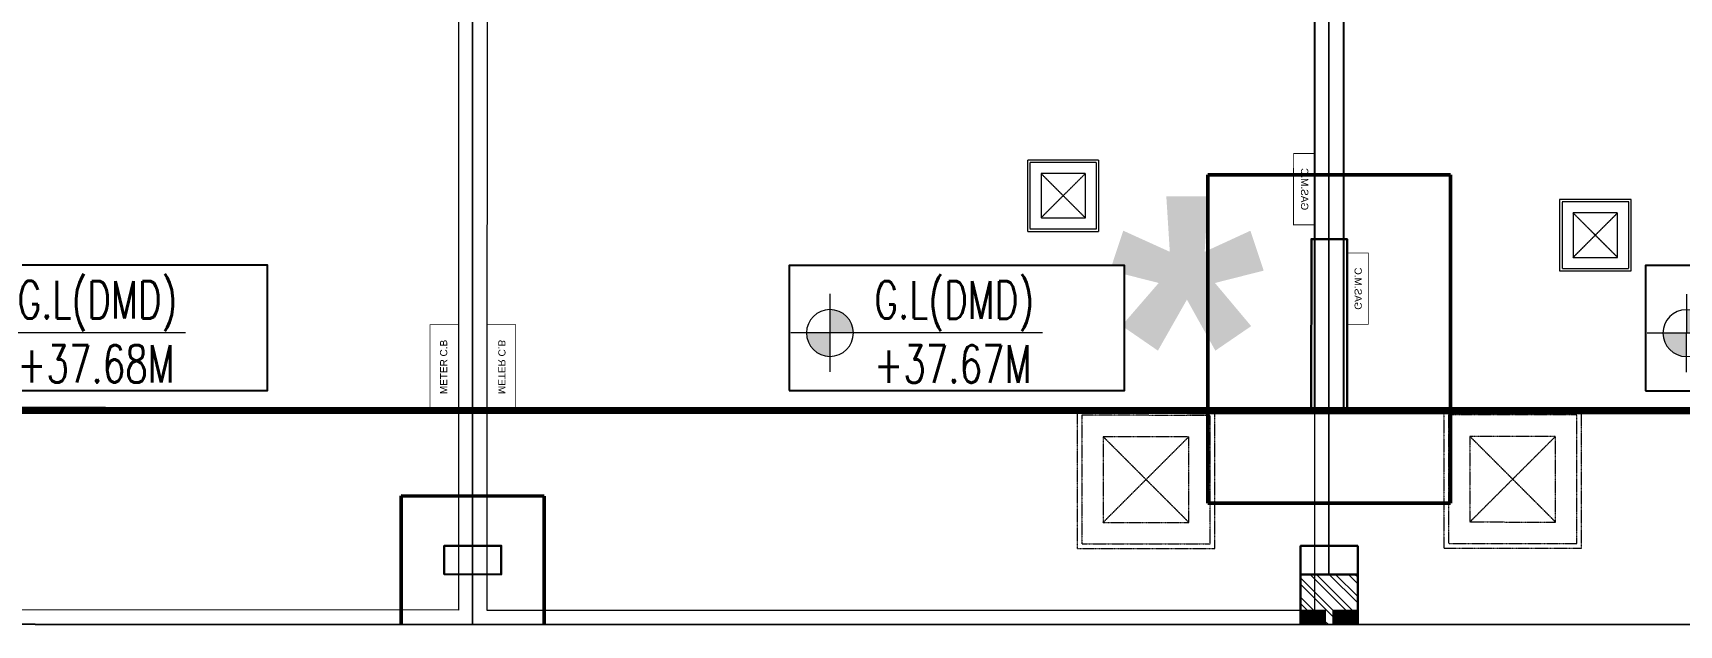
# Model space of a CAD drawing. Header units: centimetres. Extents: x -6122352 to 4157695, y -1694241 to 1947892.
# Drawn here: x 237721 to 249254, y -198796 to -194646 of the extents above; entities that cross this region are included whole.
import ezdxf
from ezdxf.enums import TextEntityAlignment as Align
from ezdxf.xclip import XClip

# ---------------------------------------------------------------- set-up
doc = ezdxf.new("R2010")
doc.units = ezdxf.units.CM
doc.header["$MEASUREMENT"] = 0
doc.header["$XCLIPFRAME"] = 2
for name, pattern in [('23585-XR-AR-END-SETTING OUT PLAN$0$HIDDEN', [0.375, 0.25, -0.125]), ('DASHED2', [0.375, 0.25, -0.125]), ('XR-AR-END-SETTING OUT PLAN$0$23261-XR-AR-SI-GF$0$HIDDEN', [0.375, 0.25, -0.125])]:
    doc.linetypes.add(name, pattern=pattern)
doc.layers.add('08-Compound Wall-4', color=7, linetype='Continuous', lineweight=25, true_color=0xff4405)
doc.layers.add('23585-XR-AR-DAMAC PLOT LIMITS$0$1-End units', color=7, linetype='Continuous', lineweight=5, true_color=0xf8991e)
for name, color, linetype in [('23585-XR-AR-BOUNDARY WALLS AND SETBACKS$0$setback', 7, 'XR-AR-END-SETTING OUT PLAN$0$23261-XR-AR-SI-GF$0$HIDDEN'), ('23585-XR-AR-END-ANNO-GF$0$XR-END-GROUND FLOOR PLAN$0$XR-MIDDLE-GROUND FLOOR PLAN$0$-LPG-CABINET', 6, 'Continuous'), ('23585-XR-AR-MID-ANNO-GF$0$945-4P-1-101-GROUND FLOOR PLAN$0$XR-MIDDLE-GROUND FLOOR PLAN$0$XR-MIDDLE-GROUND FLOOR PLAN$0$-LPG-CABINET', 6, 'Continuous'), ('@MI-MEP', 7, 'Continuous'), ('@MI-REF LAYER', 7, 'Continuous'), ('B_TH_6', 7, 'Continuous'), ('XR-AR-MID-SETTING OUT FOR MASTER$0$23585-XR-AR-MID-GROUND FLOOR$0$GS-HATCH-FLOOR TILE', 251, 'Continuous'), ('XREF1$0$S-LEVELS', 2, 'Continuous'), ('XREF1$0$TYPICAL NEW PROFILE', 3, 'Continuous')]:
    doc.layers.add(name, color=color, linetype=linetype)
for name, color, linetype, lineweight in [('23585-XR-AR-DAMAC PLOT LIMITS$0$1-Mid units', 41, 'Continuous', 5), ('23585-XR-AR-END-ANNO-GF$0$XR-END-GROUND FLOOR PLAN$0$XR-MIDDLE-GROUND FLOOR PLAN$0$S-ANNO-TXT', 3, 'Continuous', 25), ('23585-XR-AR-END-SETTING OUT PLAN$0$A-FLOR-UNDR', 8, '23585-XR-AR-END-SETTING OUT PLAN$0$HIDDEN', 5), ('23585-XR-AR-MID-ANNO-GF$0$945-4P-1-101-GROUND FLOOR PLAN$0$XR-MIDDLE-GROUND FLOOR PLAN$0$XR-MIDDLE-GROUND FLOOR PLAN$0$-DR-RW', 6, 'Continuous', 5), ('23585-XR-AR-MID-ANNO-GF$0$945-4P-1-101-GROUND FLOOR PLAN$0$XR-MIDDLE-GROUND FLOOR PLAN$0$XR-MIDDLE-GROUND FLOOR PLAN$0$S-ANNO-TXT', 3, 'Continuous', 25), ('@ Foundations', 4, 'DASHED2', 50), ('A-ANNO-TEXT', 3, 'Continuous', 25), ('A-FLOR-XREF', 7, 'Continuous', 9), ('A-WALL', 7, 'Continuous', 30), ('A-WALL-PATT', 8, 'Continuous', 5), ('XR-AR-END-SETTING OUT PLAN$0$23585-XR-AR-END-GROUND FLOOR$0$S-COLS', 51, 'Continuous', 40), ('XR-AR-END-SETTING OUT PLAN$0$23585-XR-AR-END-GROUND FLOOR$0$S-COLS-PATT', 8, 'Continuous', 5), ('XR-AR-MID-SETTING OUT FOR MASTER$0$23585-XR-AR-MID-GROUND FLOOR$0$A-FLOR-PATT', 8, 'Continuous', 5), ('XR-AR-MID-SETTING OUT FOR MASTER$0$23585-XR-AR-MID-GROUND FLOOR$0$S-COLS', 51, 'Continuous', 40), ('XR-END-GROUND FLOOR PLAN$0$XR-END-GROUND FLOOR PLAN$0$A-FLOR-PATT_EXT', 8, 'Continuous', 5), ('XR-END-GROUND FLOOR PLAN$0$XR-MIDDLE TYPE 2-GROUND FLOOR PLAN$0$XR-MIDDLE-GROUND FLOOR PLAN$0$-DR-RW', 6, 'Continuous', 5), ('XR-END-GROUND FLOOR PLAN$0$XR-MIDDLE TYPE 2-GROUND FLOOR PLAN$0$XR-MIDDLE-GROUND FLOOR PLAN$0$S-ANNO-TXT', 3, 'Continuous', 25), ('XREF1$0$36-TAGLVL', 23, 'Continuous', 9)]:
    doc.layers.add(name, color=color, linetype=linetype, lineweight=lineweight)
doc.styles.add('23585-XR-AR-END-ANNO-GF$0$SDC-TEXT', font='arial.ttf')
doc.styles.add('23585-XR-AR-MID-ANNO-GF$0$SDC-TEXT', font='arial.ttf')
doc.styles.add('Arial', font='arialbd.ttf')
doc.styles.add('XR-END-GROUND FLOOR PLAN$0$XR-MIDDLE TYPE 2-GROUND FLOOR PLAN$0$XR-MIDDLE-GROUND FLOOR PLAN$0$Arial_1', font='arial.ttf', dxfattribs={"height": 0.002951})
doc.styles.add('XREF1$0$DLT_TEXT', font='romans.shx', dxfattribs={"width": 0.7})

# ---------------------------------------------------------------- blocks, each defined once
blk = doc.blocks.new('23585-XR-AR-BOUNDARY WALLS AND SETBACKS')
at = {"layer": '23585-XR-AR-BOUNDARY WALLS AND SETBACKS$0$setback', "ltscale": 40, "const_width": 0.05}
blk.add_lwpolyline([(496708.041, 2768950.12), (496693.664, 2768963.294), (496689.51, 2768958.761), (496685.457, 2768954.338), (496681.404, 2768949.914), (496677.35, 2768945.49), (496673.297, 2768941.066), (496669.243, 2768936.643), (496665.19, 2768932.219), (496661.035, 2768927.684), (496675.412, 2768914.511), (496679.567, 2768919.045), (496683.621, 2768923.469), (496687.674, 2768927.893, -0.000006), (496687.674, 2768927.893), (496691.727, 2768932.316), (496695.781, 2768936.74), (496699.834, 2768941.164), (496703.888, 2768945.588), (496708.041, 2768950.12)], format="xyb", dxfattribs=at)
blk = doc.blocks.new('A$C9d9485f6')
at = {"layer": 'A-ANNO-TEXT', "rotation": 312.4881850805905}
blk.add_blockref('23585-XR-AR-BOUNDARY WALLS AND SETBACKS', (-2377088.535, -1504219.252), dxfattribs=at)
blk = doc.blocks.new('23585-XR-AR-DAMAC PLOT LIMITS')
at = {"layer": '23585-XR-AR-DAMAC PLOT LIMITS$0$1-End units', "color": 251, "true_color": 0x636466}
blk.add_lwpolyline([(496711.173, 2768951.318), (496704.993, 2768944.574), (496687.298, 2768960.788), (496693.479, 2768967.533)], close=True, dxfattribs=at)
at = {"layer": '23585-XR-AR-DAMAC PLOT LIMITS$0$1-Mid units', "color": 251, "true_color": 0x636466}
for points in [[(496683.245, 2768956.364), (496687.298, 2768960.788), (496704.993, 2768944.574), (496700.94, 2768940.15)], [(496679.192, 2768951.941), (496683.245, 2768956.364), (496700.94, 2768940.15), (496696.887, 2768935.727)]]:
    blk.add_lwpolyline(points, close=True, dxfattribs=at)
blk = doc.blocks.new('A$Cf093b529')
at = {"layer": 'A-ANNO-TEXT'}
blk.add_blockref('23585-XR-AR-DAMAC PLOT LIMITS', (-495391.99, -2768603.442), dxfattribs=at)
blk = doc.blocks.new('A$Ca33b49e3')
at = {"color": 1, "true_color": 0xeb0000, "const_width": 0.008}
blk.add_lwpolyline([(54.298, 0), (54.297, -24), (45.15, -24), (39.15, -24), (33.15, -24), (27.15, -24), (21.15, -24), (15.15, -24), (9.15, -24), (0, -24), (0, 0), (9.15, 0), (15.15, 0), (21.15, 0), (27.15, 0), (33.15, 0), (39.15, 0), (45.15, 0)], close=True, dxfattribs=at)
blk = doc.blocks.new('XR-AR-END-SETTING OUT PLAN$0$23585-XR-AR-END-GROUND FLOOR$0$A$C75a8815d')
at = {"layer": 'XR-AR-END-SETTING OUT PLAN$0$23585-XR-AR-END-GROUND FLOOR$0$S-COLS', "color": 252, "lineweight": 30}
for points in [[(6025, -4000), (6025, -2800), (6275, -2800), (6275, -4000)], [(5950, -4950), (6350, -4950), (6350, -5150), (5950, -5150)]]:
    blk.add_lwpolyline(points, close=True, dxfattribs=at)
blk = doc.blocks.new('23585-XR-AR-END-SETTING OUT PLAN$0$MH-800')
at = {"ltscale": 5}
for p, q in [((-294, -651), (306, -51)), ((-294, -51), (306, -651))]:
    blk.add_line(p, q, dxfattribs=at)
for points in [[(-477, 132), (-477, -833), (488, -833), (488, 132)], [(-444, 99), (-444, -801), (456, -801), (456, 99)], [(-294, -51), (-294, -651), (306, -651), (306, -51)]]:
    blk.add_lwpolyline(points, close=True, dxfattribs=at)
blk = doc.blocks.new('A$Cb2291f53')
blk.add_wipeout([(-200, 0), (200, 0), (200, 350), (-200, 350)])
at = {"layer": 'A-WALL-PATT'}
h = blk.add_hatch(dxfattribs=at)
h.set_pattern_fill('ANSI32', color=252, scale=10)
h.set_pattern_definition([(45, (-9150, -4e-08), (-67.3519, 67.3519), []), (45, (-9105.1, -4e-08), (-67.3519, 67.3519), [])])
h.paths.add_polyline_path([(-200, 350), (-200, 100), (-25, 100), (-25, 0), (25, 0), (25, 100), (200, 100), (200, 350)])
at = {"layer": 'A-WALL'}
blk.add_lwpolyline([(-200, 0), (200, 0), (200, 350), (-200, 350)], close=True, dxfattribs=at)
at = {"layer": 'XR-END-GROUND FLOOR PLAN$0$XR-END-GROUND FLOOR PLAN$0$A-FLOR-PATT_EXT'}
blk.add_line((100, 0), (-100, 0), dxfattribs=at)
at = {"layer": 'XR-END-GROUND FLOOR PLAN$0$XR-MIDDLE TYPE 2-GROUND FLOOR PLAN$0$XR-MIDDLE-GROUND FLOOR PLAN$0$-DR-RW', "ltscale": 100, "const_width": 5}
for points in [[(-200, 0), (-200, 100), (-25, 100), (-25, 0)], [(25, 0), (25, 100), (200, 100), (200, 0)]]:
    blk.add_lwpolyline(points, close=True, dxfattribs=at)
at = {"layer": 'XR-END-GROUND FLOOR PLAN$0$XR-MIDDLE TYPE 2-GROUND FLOOR PLAN$0$XR-MIDDLE-GROUND FLOOR PLAN$0$S-ANNO-TXT', "style": 'XR-END-GROUND FLOOR PLAN$0$XR-MIDDLE TYPE 2-GROUND FLOOR PLAN$0$XR-MIDDLE-GROUND FLOOR PLAN$0$Arial_1', "width": 0.8}
for p in [(-112, 52), (113, 52)]:
    blk.add_text('W.M', height=75, dxfattribs=at).set_placement(p, align=Align.MIDDLE)
blk = doc.blocks.new('XR-AR-END-SETTING OUT PLAN')
at = {"layer": '08-Compound Wall-4', "ltscale": 100}
blk.add_lwpolyline([(9050, 5500), (9050, 1500), (9250, 1500), (9250, 5500)], dxfattribs=at)
at = {"layer": '23585-XR-AR-END-ANNO-GF$0$XR-END-GROUND FLOOR PLAN$0$XR-MIDDLE-GROUND FLOOR PLAN$0$-LPG-CABINET', "ltscale": 100, "const_width": 5}
blk.add_lwpolyline([(9025, 2603), (9025, 2103), (8875, 2103), (8875, 2603)], close=True, dxfattribs=at)
at = {"layer": '23585-XR-AR-END-SETTING OUT PLAN$0$A-FLOR-UNDR', "color": 8, "ltscale": 100, "xscale": -0.5182770836547854, "yscale": 0.5182770836547854, "zscale": 0.5182770836547854, "rotation": 270.0000009865863}
blk.add_blockref('23585-XR-AR-END-SETTING OUT PLAN$0$MH-800', (7467, 2725, 0), dxfattribs=at)
at = {"layer": '23585-XR-AR-END-SETTING OUT PLAN$0$A-FLOR-UNDR', "color": 8, "ltscale": 100, "xscale": -1, "rotation": 270.0000009865863}
blk.add_blockref('23585-XR-AR-END-SETTING OUT PLAN$0$MH-800', (8215, 1012), dxfattribs=at)
at = {"layer": 'XR-AR-END-SETTING OUT PLAN$0$23585-XR-AR-END-GROUND FLOOR$0$S-COLS-PATT', "color": 8}
blk.add_blockref('XR-AR-END-SETTING OUT PLAN$0$23585-XR-AR-END-GROUND FLOOR$0$A$C75a8815d', (3000, 5500), dxfattribs=at)
at = {"layer": '23585-XR-AR-END-ANNO-GF$0$XR-END-GROUND FLOOR PLAN$0$XR-MIDDLE-GROUND FLOOR PLAN$0$S-ANNO-TXT', "style": '23585-XR-AR-END-ANNO-GF$0$SDC-TEXT'}
blk.add_text('GAS.M.C', height=50, rotation=90, dxfattribs=at).set_placement((8947, 2353), align=Align.MIDDLE)
at = {"layer": 'A-FLOR-XREF'}
blk.add_blockref('A$Cb2291f53', (9150, 0), dxfattribs=at)
blk = doc.blocks.new('END UNIT')
at = {"xscale": 0.001, "yscale": 0.001, "zscale": 0.001}
blk.add_blockref('XR-AR-END-SETTING OUT PLAN', (-9.15, 0), dxfattribs=at)
blk = doc.blocks.new('XR-AR-MID-SETTING OUT FOR MASTER$0$23585-XR-AR-MID-GROUND FLOOR$0$945-4P-1-101-GROUND FLOOR PLAN$0$XR-MIDDLE-CAR PARK HATCH')
at = {"layer": 'XR-AR-MID-SETTING OUT FOR MASTER$0$23585-XR-AR-MID-GROUND FLOOR$0$A-FLOR-PATT'}
blk.add_lwpolyline([(9250, 100), (9250, 5500), (15050, 5503), (15050, 100)], close=True, dxfattribs=at)
blk = doc.blocks.new('XR-AR-MID-SETTING OUT FOR MASTER$0$23585-XR-AR-MID-GROUND FLOOR$0$A$C08698786')
at = {"layer": 'XR-AR-MID-SETTING OUT FOR MASTER$0$23585-XR-AR-MID-GROUND FLOOR$0$S-COLS', "color": 252, "lineweight": 30}
for points in [[(-200, 550), (200, 550), (200, 350), (-200, 350)], [(5800, 550), (6200, 550), (6200, 350), (5800, 350)]]:
    blk.add_lwpolyline(points, close=True, dxfattribs=at)
blk = doc.blocks.new('XR-AR-MID-SETTING OUT FOR MASTER')
at = {"layer": '23585-XR-AR-MID-ANNO-GF$0$945-4P-1-101-GROUND FLOOR PLAN$0$XR-MIDDLE-GROUND FLOOR PLAN$0$XR-MIDDLE-GROUND FLOOR PLAN$0$-DR-RW', "ltscale": 100, "const_width": 5}
blk.add_lwpolyline([(5900, 1500), (5700, 1500), (5700, 2100), (5900, 2100)], close=True, dxfattribs=at)
at = {"layer": '23585-XR-AR-MID-ANNO-GF$0$945-4P-1-101-GROUND FLOOR PLAN$0$XR-MIDDLE-GROUND FLOOR PLAN$0$XR-MIDDLE-GROUND FLOOR PLAN$0$-LPG-CABINET', "ltscale": 100, "const_width": 5}
blk.add_lwpolyline([(250, 3300), (250, 2800), (100, 2800), (100, 3300)], close=True, dxfattribs=at)
at = {"layer": '08-Compound Wall-4', "ltscale": 100}
blk.add_blockref('XR-AR-MID-SETTING OUT FOR MASTER$0$23585-XR-AR-MID-GROUND FLOOR$0$945-4P-1-101-GROUND FLOOR PLAN$0$XR-MIDDLE-CAR PARK HATCH', (-9150, 0), dxfattribs=at)
at = {"layer": '23585-XR-AR-END-SETTING OUT PLAN$0$A-FLOR-UNDR', "color": 8, "ltscale": 100, "xscale": -0.5182770836547854, "yscale": 0.5182770836547854, "zscale": 0.5182770836547854, "rotation": 270.0000009865863}
blk.add_blockref('23585-XR-AR-END-SETTING OUT PLAN$0$MH-800', (2045, 3001, 0), dxfattribs=at)
at = {"layer": '23585-XR-AR-END-SETTING OUT PLAN$0$A-FLOR-UNDR', "color": 8, "ltscale": 100, "xscale": -1, "rotation": 270.0000009865863}
blk.add_blockref('23585-XR-AR-END-SETTING OUT PLAN$0$MH-800', (1634, 1009), dxfattribs=at)
at = {"layer": 'XR-AR-MID-SETTING OUT FOR MASTER$0$23585-XR-AR-MID-GROUND FLOOR$0$GS-HATCH-FLOOR TILE', "color": 8}
blk.add_blockref('XR-AR-MID-SETTING OUT FOR MASTER$0$23585-XR-AR-MID-GROUND FLOOR$0$A$C08698786', (0, 0), dxfattribs=at)
at = {"layer": '23585-XR-AR-MID-ANNO-GF$0$945-4P-1-101-GROUND FLOOR PLAN$0$XR-MIDDLE-GROUND FLOOR PLAN$0$XR-MIDDLE-GROUND FLOOR PLAN$0$S-ANNO-TXT', "color": 3, "style": '23585-XR-AR-MID-ANNO-GF$0$SDC-TEXT'}
for s, p in [('GAS.M.C', (172, 3050)), ('METER C.B', (5796, 1803))]:
    blk.add_text(s, height=50, rotation=90, dxfattribs=at).set_placement(p, align=Align.MIDDLE)
blk = doc.blocks.new('MID UNIT')
at = {"xscale": 0.001, "yscale": 0.001, "zscale": 0.001}
blk.add_blockref('XR-AR-MID-SETTING OUT FOR MASTER', (0, 0), dxfattribs=at)
blk = doc.blocks.new('TH_6')
at = {"xscale": -1}
blk.add_blockref('END UNIT', (495838.305, 2769163.997), dxfattribs=at)
blk.add_blockref('MID UNIT', (495838.305, 2769163.997), dxfattribs=at)
blk.add_blockref('MID UNIT', (495826.305, 2769163.997))
at = {"insert": (495837.305, 2769166.997), "char_height": 2, "attachment_point": 2, "style": 'Arial'}
blk.add_mtext('\\pxqc;*', dxfattribs=at)
blk = doc.blocks.new('23585-XR-AR-MALDIVE-3$0$TH_6')
at = {"layer": 'B_TH_6', "xscale": 1.000019685734281, "yscale": 1.000019685734281, "zscale": 1.000019685734281}
blk.add_blockref('TH_6', (-9.76, -54.513), dxfattribs=at)
at = {"layer": '@ Foundations', "linetype": 'DASHED2', "ltscale": 25}
blk.add_lwpolyline([(495837.456, 2769164.847), (495837.456, 2769167.147), (495839.156, 2769167.147), (495839.156, 2769164.847)], close=True, dxfattribs=at)
at = {"layer": '@ Foundations', "linetype": 'DASHED2', "ltscale": 25, "elevation": 0}
blk.add_lwpolyline([(495832.806, 2769164.896), (495831.805, 2769164.896), (495831.805, 2769163.996), (495832.806, 2769163.996)], close=True, dxfattribs=at)
blk = doc.blocks.new('XREF1$0$LVL  ATTR')
at = {"color": 7}
blk.add_wipeout([(-0.337, 0.384), (1.897, 0.384), (1.897, -0.45), (-0.337, -0.45)], dxfattribs=at)
at = {"layer": 'XREF1$0$36-TAGLVL', "extrusion": (-4.88814e-07, 1.40652e-17, 1)}
h = blk.add_hatch(color=252, dxfattribs=at)
h.paths.add_polyline_path([(-0.065, 0.156, 0.414214), (-0.222, 0), (-0.065, 0)])
h.paths.add_polyline_path([(0.091, 0), (-0.065, 0), (-0.065, -0.156, 0.414214)])
for p, q in [((-0.065, -0.26), (-0.065, 0.26)), ((1.351, 0, 0), (-0.325, 0, 0))]:
    blk.add_line(p, q, dxfattribs=at)
blk.add_circle((-0.065, 0, 0), 0.156, dxfattribs=at)
at = {"layer": 'XREF1$0$S-LEVELS', "color": 1}
blk.add_lwpolyline([(-0.337, 0.384), (1.897, 0.384), (1.897, -0.45), (-0.337, -0.45)], close=True, dxfattribs=at)
at = {"layer": 'XREF1$0$TYPICAL NEW PROFILE', "color": 3, "style": 'XREF1$0$DLT_TEXT', "width": 0.7}
for tag, p in [('+0.00M', (0.241, 0.067, 0)), ('S.S.L', (0.241, -0.345, 0))]:
    blk.add_attdef(tag, p, '', height=0.25, dxfattribs=at)
blk = doc.blocks.new('A$C4030e24e')
at = {"color": 1, "true_color": 0xeb0000, "const_width": 0.008}
blk.add_lwpolyline([(54.298, 0), (54.297, -24), (45.15, -24), (39.15, -24), (33.15, -24), (27.15, -24), (21.15, -24), (15.15, -24), (9.15, -24), (0, -24), (0, 0), (9.15, 0), (15.15, 0), (21.15, 0), (27.15, 0), (33.15, 0), (39.15, 0), (45.15, 0)], close=True, dxfattribs=at)

msp = doc.modelspace()

# ---------------------------------------------------------------- block references
at = {"layer": '@MI-MEP', "color": 10, "xscale": 1000, "yscale": 1000, "zscale": 1000, "rotation": 359.9921241328008}
msp.add_blockref('A$Ca33b49e3', (201654.98692, -174783.95629), dxfattribs=at)
at = {"layer": '@MI-REF LAYER', "xscale": 1000, "yscale": 1000, "zscale": 1000}
msp.add_blockref('A$C9d9485f6', (-23958.95046, 48155.57226), dxfattribs=at)
at = {"layer": '@MI-REF LAYER', "xscale": 1000, "yscale": 1000, "zscale": 1000, "rotation": 312.4882903633292}
msp.add_blockref('A$Cf093b529', (-891608.73293, 539022.72011), dxfattribs=at)

# ---------------------------------------------------------------- next in the draw order: block references
at = {"layer": '@MI-REF LAYER'}
ref = msp.add_blockref('23585-XR-AR-MALDIVE-3$0$TH_6', (-496073033.02275, -2769276523.70792), dxfattribs=dict(at, xscale=1000, yscale=1000, zscale=1000, rotation=359.9900366873122))
XClip(ref).set_block_clipping_path([(495793.2153440099, 2769163.9965278879), (495847.2526438804, 2769163.9980816934), (495847.2535734456, 2769187.9362377487), (495838.3168886402, 2769187.8963888632), (495832.3168848935, 2769187.89635137), (495826.3168800613, 2769187.8963138792), (495820.3168752268, 2769187.8962763874), (495814.3168703942, 2769187.8962388965), (495808.3170107673, 2769187.8963365192), (495802.3170081871, 2769187.8962990278), (495793.2156468914, 2769187.9363993215)])

# ---------------------------------------------------------------- next in the draw order: block references
at = {"layer": '@MI-REF LAYER', "color": 7}
ref = msp.add_blockref('XREF1$0$LVL  ATTR', (237370.19653, -196747.55094, 0), dxfattribs=dict(at, xscale=-1051.480567989675, yscale=1051.480567989676, zscale=1051.480567989675, rotation=179.9900720295695))
ref.add_attrib('S.S.L', 'G.L(DMD)', (237613.26022, -196647.42142, -0.15112), dxfattribs={"layer": 'XREF1$0$TYPICAL NEW PROFILE', "color": 3, "height": 262.870142, "rotation": 359.990075321, "style": 'XREF1$0$DLT_TEXT', "width": 0.7})
ref.add_attrib('+0.00M', '+37.68M ', (237610.95686, -197096.75602, -0.15112), dxfattribs={"layer": 'XREF1$0$TYPICAL NEW PROFILE', "color": 3, "height": 262.870142, "rotation": 359.990075321, "style": 'XREF1$0$DLT_TEXT', "width": 0.7})
ref = msp.add_blockref('XREF1$0$LVL  ATTR', (243373.48922, -196748.62129, 0), dxfattribs=dict(at, xscale=-1051.480567989675, yscale=1051.480567989676, zscale=1051.480567989675, rotation=179.9900720295695))
ref.add_attrib('S.S.L', 'G.L(DMD)', (243616.55291, -196648.49177, -0.15112), dxfattribs={"layer": 'XREF1$0$TYPICAL NEW PROFILE', "color": 3, "height": 262.870142, "rotation": 359.990075321, "style": 'XREF1$0$DLT_TEXT', "width": 0.7})
ref.add_attrib('+0.00M', '+37.67M ', (243614.24955, -197097.82637, -0.15112), dxfattribs={"layer": 'XREF1$0$TYPICAL NEW PROFILE', "color": 3, "height": 262.870142, "rotation": 359.990075321, "style": 'XREF1$0$DLT_TEXT', "width": 0.7})
ref = msp.add_blockref('XREF1$0$LVL  ATTR', (249373.49104, -196749.65152, 0), dxfattribs=dict(at, xscale=-1051.480567989675, yscale=1051.480567989676, zscale=1051.480567989675, rotation=179.9900720295695))
ref.add_attrib('S.S.L', 'G.L(DMD)', (249616.55473, -196649.522, -0.15112), dxfattribs={"layer": 'XREF1$0$TYPICAL NEW PROFILE', "color": 3, "height": 262.870142, "rotation": 359.990075321, "style": 'XREF1$0$DLT_TEXT', "width": 0.7})
ref.add_attrib('+0.00M', '+37.66M ', (249614.25137, -197098.8566, -0.15112), dxfattribs={"layer": 'XREF1$0$TYPICAL NEW PROFILE', "color": 3, "height": 262.870142, "rotation": 359.990075321, "style": 'XREF1$0$DLT_TEXT', "width": 0.7})

# ---------------------------------------------------------------- next in the draw order: block references
at = {"layer": '@MI-REF LAYER', "color": 10, "xscale": 1000, "yscale": 1000, "zscale": 1000, "rotation": 359.9934397379834}
msp.add_blockref('A$C4030e24e', (201656.2499, -174785.20324), dxfattribs=at)

doc.saveas('drawing.dxf')
